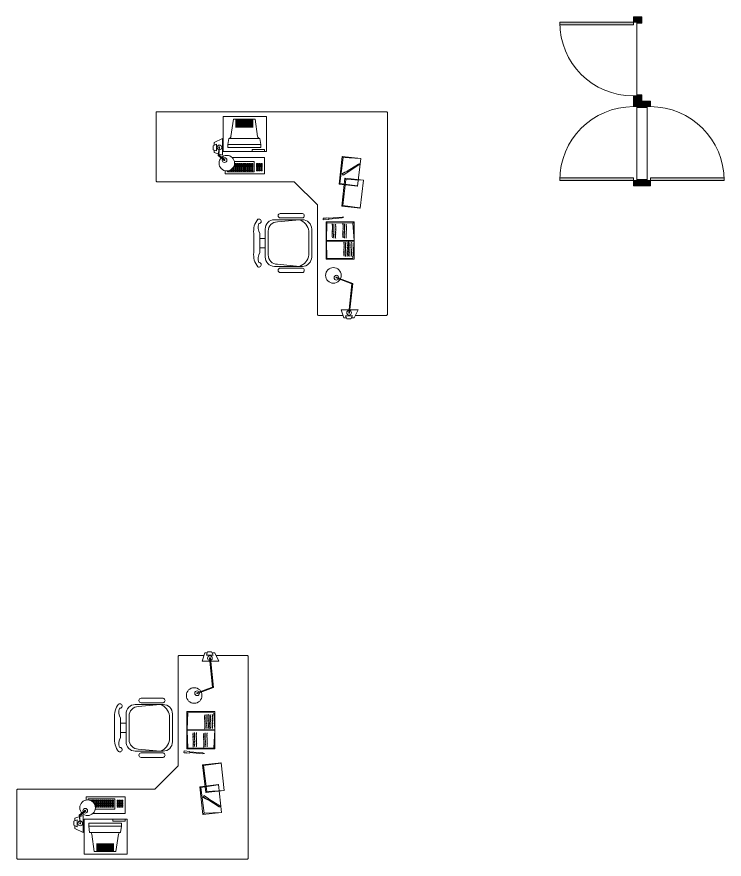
# Model space of a CAD drawing. Header units: inches. Extents: x 327481 to 195042051, y -335014 to 44773228.
# Drawn here: x 368401.7 to 368653, y -317549.3 to -317250.1 of the extents above; entities that cross this region are included whole.
import ezdxf

# ---------------------------------------------------------------- set-up
doc = ezdxf.new("R2010")
doc.units = ezdxf.units.IN
doc.header["$MEASUREMENT"] = 0
doc.layers.add('DOOR', color=47, linetype='Continuous', lineweight=9)
doc.layers.add('furniture', color=251, linetype='Continuous', lineweight=13)

# ---------------------------------------------------------------- blocks, each defined once
blk = doc.blocks.new('jhgfd')
at = {"layer": 'furniture'}
for p, q in [((372241.97, -317753.36), (372226.62, -317753.36)), ((372226.62, -317753.36), (372226.62, -317765.78)), ((372230.27, -317754.31), (372229.37, -317760.47)), ((372237.95, -317754.31), (372230.27, -317754.31)), ((372231.12, -317754.31), (372231.12, -317757.22)), ((372231.45, -317754.31), (372231.45, -317757.22)), ((372231.78, -317754.31), (372231.78, -317757.22)), ((372232.11, -317754.31), (372232.11, -317757.22)), ((372232.44, -317754.31), (372232.44, -317757.22)), ((372232.77, -317754.31), (372232.77, -317757.22)), ((372233.1, -317754.31), (372233.1, -317757.22)), ((372233.43, -317754.31), (372233.43, -317757.22)), ((372233.77, -317754.31), (372233.77, -317757.22)), ((372234.1, -317754.31), (372234.1, -317757.22)), ((372234.43, -317754.31), (372234.43, -317757.22)), ((372234.76, -317754.31), (372234.76, -317757.22)), ((372234.76, -317754.31), (372234.76, -317757.22)), ((372235.09, -317754.31), (372235.09, -317757.22)), ((372235.42, -317754.31), (372235.42, -317757.22)), ((372235.75, -317754.31), (372235.75, -317757.22)), ((372236.09, -317754.31), (372236.09, -317757.22)), ((372236.42, -317754.31), (372236.42, -317757.22)), ((372236.75, -317754.31), (372236.75, -317757.22)), ((372237.08, -317754.31), (372237.08, -317757.22)), ((372237.95, -317754.31), (372238.85, -317760.47)), ((372241.97, -317765.78), (372241.97, -317753.36)), ((372226.34, -317761.08), (372223.4, -317762.5)), ((372226.34, -317767.08), (372226.34, -317761.08)), ((372228.61, -317761.08), (372228.28, -317763.31)), ((372228.61, -317761.08), (372239.61, -317761.08)), ((372239.95, -317763.31), (372239.61, -317761.08)), ((372224.22, -317763.11), (372223.05, -317763.68)), ((372223.05, -317765.13), (372223.05, -317763.68)), ((372223.4, -317763.51), (372223.4, -317762.5)), ((372224.22, -317765.52), (372224.22, -317763.11)), ((372225.32, -317764.12), (372225.01, -317766.9)), ((372239.95, -317763.31), (372228.28, -317763.31)), ((372228.28, -317763.31), (372228.28, -317764.34)), ((372228.28, -317764.34), (372239.95, -317764.34)), ((372239.95, -317764.34), (372239.95, -317763.31)), ((372223.05, -317765.13), (372224.22, -317765.52)), ((372223.4, -317766.11), (372223.4, -317765.25)), ((372223.4, -317766.11), (372226.34, -317767.08)), ((372225.2, -317764.43), (372224.86, -317767.2)), ((372224.86, -317767.2), (372226.95, -317768.93)), ((372225.01, -317766.9), (372227.14, -317768.66)), ((372226.62, -317765.78), (372241.97, -317765.78)), ((372241.24, -317765.05), (372236.85, -317765.05)), ((372236.85, -317765.05), (372236.85, -317765.78)), ((372241.24, -317765.78), (372241.24, -317765.05)), ((372241.23, -317767.88), (372229.8, -317767.88)), ((372237.58, -317769.34), (372230.6, -317769.34)), ((372237.58, -317773), (372237.58, -317769.34)), ((372241.23, -317773.73), (372241.23, -317767.88)), ((372268.09, -317777.12), (372269.26, -317767.93)), ((372268.88, -317767.47), (372269.26, -317767.93)), ((372269.26, -317767.93), (372275.46, -317768.22)), ((372270.67, -317772.77), (372274.69, -317770.23)), ((372275.28, -317770.04), (372274.69, -317770.23)), ((372274.86, -317770.52), (372275.28, -317770.04)), ((372227.35, -317772.59), (372227.35, -317773.73)), ((372228.08, -317772.64), (372228.08, -317773)), ((372228.08, -317773), (372237.58, -317773)), ((372268.92, -317773.6), (372269.73, -317773.09)), ((372268.93, -317773.73), (372270.61, -317772.67)), ((372268.99, -317773.72), (372269.81, -317773.21)), ((372270.89, -317773.13), (372269.22, -317774.18)), ((372269.81, -317773.21), (372269.73, -317773.09)), ((372270.61, -317772.67), (372270.85, -317773.05)), ((372270.85, -317773.05), (372274.86, -317770.52)), ((372270.85, -317773.05), (372270.89, -317773.13)), ((372227.35, -317773.73), (372241.23, -317773.73)), ((372268.99, -317773.72), (372268.92, -317773.6)), ((372269.22, -317774.18), (372268.93, -317773.73)), ((372269.08, -317784.88), (372270.24, -317775.69)), ((372269.86, -317775.23), (372270.24, -317775.69)), ((372270.24, -317775.69), (372276.45, -317775.98)), ((372251.8, -317776.46), (372260.09, -317784.74)), ((372268.09, -317777.12), (372267.76, -317777.35)), ((372268.09, -317777.12), (372274.23, -317777.96)), ((372274.23, -317777.96), (372274.35, -317778.09)), ((372268.75, -317785.11), (372269.08, -317784.88)), ((372269.08, -317784.88), (372275.21, -317785.72)), ((372254.74, -317787.76), (372246.89, -317787.76)), ((372275.21, -317785.72), (372275.33, -317785.85)), ((372254.74, -317789.36), (372246.89, -317789.36)), ((372262.14, -317789.49), (372264.11, -317789.31)), ((372262.19, -317790.03), (372262.14, -317789.49)), ((372262.18, -317789.38), (372263.15, -317789.29)), ((372262.2, -317789.52), (372262.18, -317789.38)), ((372264.16, -317789.85), (372262.19, -317790.03)), ((372262.2, -317789.52), (372263.16, -317789.43)), ((372263.16, -317789.43), (372263.15, -317789.29)), ((372263.19, -317790.78), (372263.46, -317791.09)), ((372263.46, -317791.09), (372263.31, -317797.28)), ((372263.46, -317791.09), (372272.72, -317791.21)), ((372264.11, -317789.31), (372264.16, -317789.77)), ((372264.12, -317789.44), (372268.85, -317789.01)), ((372264.15, -317789.77), (372268.88, -317789.34)), ((372264.15, -317789.77), (372264.16, -317789.85)), ((372269.47, -317789.1), (372268.85, -317789.01)), ((372268.88, -317789.34), (372269.47, -317789.1)), ((372273.13, -317790.78), (372272.72, -317791.21)), ((372272.72, -317791.21), (372273.13, -317797.41)), ((372241.55, -317796.6), (372239.61, -317796.6)), ((372263.31, -317797.28), (372263.2, -317797.41)), ((372241.55, -317799.92), (372239.61, -317799.92)), ((372263.46, -317803.73), (372263.31, -317797.55)), ((372263.31, -317797.55), (372273.13, -317797.55)), ((372272.72, -317803.61), (372273.13, -317797.41)), ((372263.46, -317803.73), (372272.72, -317803.61)), ((372254.74, -317807.17), (372246.89, -317807.17)), ((372254.74, -317808.76), (372246.89, -317808.76)), ((372272.32, -317812.76), (372266.71, -317810.67)), ((372272.62, -317812.61), (372266.98, -317810.48)), ((372271.2, -317823.08), (372272.32, -317812.76)), ((372271.52, -317822.96), (372272.62, -317812.61)), ((372268.56, -317821.94), (372274.56, -317821.94)), ((372269.52, -317824.88), (372268.56, -317821.94)), ((372270.51, -317825.23), (372270.12, -317824.06)), ((372270.12, -317824.06), (372272.52, -317824.06)), ((372272.52, -317824.06), (372271.95, -317825.23)), ((372274.56, -317821.94), (372273.14, -317824.88)), ((372269.52, -317824.88), (372270.39, -317824.88)), ((372270.51, -317825.23), (372271.95, -317825.23)), ((372272.13, -317824.88), (372273.14, -317824.88))]:
    blk.add_line(p, q, dxfattribs=at)
for points in [[(372251.8, -317776.46), (372203.07, -317776.46, -0.414214), (372202.74, -317776.13), (372202.74, -317751.94, -0.414214), (372203.07, -317751.61), (372260.42, -317751.61)], [(372260.42, -317751.61), (372284.61, -317751.61, -0.414214), (372284.94, -317751.94), (372284.94, -317823.61, -0.414214), (372284.61, -317823.94), (372273.59, -317823.94)], [(372269.22, -317823.94), (372260.42, -317823.94, -0.414214), (372260.09, -317823.61), (372260.09, -317784.74)], [(372238.91, -317789.83, 0.207066), (372237.47, -317794.87), (372237.47, -317798.26)], [(372239.21, -317791.33, 0.214578), (372239.61, -317794.86), (372239.61, -317798.26)], [(372258.05, -317798.26), (372258.05, -317793.29, 0.414214), (372254.74, -317789.98), (372244.8, -317789.98, 0.418376), (372241.55, -317793.29), (372241.55, -317798.26)], [(372257.01, -317798.26), (372257.01, -317794.03, 0.28028), (372253.7, -317789.98), (372245.88, -317790.72, 0.418376), (372242.63, -317794.03), (372242.63, -317798.26)], [(372238.91, -317806.69, -0.207066), (372237.47, -317801.65), (372237.47, -317798.26)], [(372239.21, -317805.19, -0.214578), (372239.61, -317801.67), (372239.61, -317798.26)], [(372258.05, -317798.26), (372258.05, -317803.23, -0.414214), (372254.74, -317806.55), (372244.8, -317806.55, -0.418376), (372241.55, -317803.23), (372241.55, -317798.26)], [(372257.01, -317798.26), (372257.01, -317802.49, -0.28028), (372253.7, -317806.55), (372245.88, -317805.8, -0.418376), (372242.63, -317802.49), (372242.63, -317798.26)]]:
    blk.add_lwpolyline(points, format="xyb", dxfattribs=at)
for points in [[(372231.19, -317770.32), (372230.72, -317770.32), (372230.72, -317770.06), (372231.19, -317770.06)], [(372231.87, -317770.32), (372231.4, -317770.32), (372231.4, -317770.06), (372231.87, -317770.06)], [(372232.67, -317770.32), (372232.2, -317770.32), (372232.2, -317770.06), (372232.67, -317770.06)], [(372233.37, -317770.32), (372232.89, -317770.32), (372232.89, -317770.06), (372233.37, -317770.06)], [(372234.17, -317770.32), (372233.69, -317770.32), (372233.69, -317770.06), (372234.17, -317770.06)], [(372234.8, -317770.32), (372234.33, -317770.32), (372234.33, -317770.06), (372234.8, -317770.06)], [(372235.6, -317770.32), (372235.13, -317770.32), (372235.13, -317770.06), (372235.6, -317770.06)], [(372236.3, -317770.32), (372235.83, -317770.32), (372235.83, -317770.06), (372236.3, -317770.06)], [(372237.1, -317770.32), (372236.63, -317770.32), (372236.63, -317770.06), (372237.1, -317770.06)], [(372238.92, -317770.32), (372238.45, -317770.32), (372238.45, -317770.06), (372238.92, -317770.06)], [(372239.62, -317770.32), (372239.15, -317770.32), (372239.15, -317770.06), (372239.62, -317770.06)], [(372240.42, -317770.32), (372239.95, -317770.32), (372239.95, -317770.06), (372240.42, -317770.06)], [(372274.35, -317778.1), (372267.76, -317777.35), (372268.88, -317767.47), (372275.46, -317768.22)], [(372229.7, -317772.6), (372229.23, -317772.6), (372229.23, -317772.33), (372229.7, -317772.33)], [(372230.39, -317772.14), (372229.92, -317772.14), (372229.92, -317771.88), (372230.39, -317771.88)], [(372230.39, -317772.6), (372229.92, -317772.6), (372229.92, -317772.33), (372230.39, -317772.33)], [(372231.19, -317770.79), (372230.72, -317770.79), (372230.72, -317770.53), (372231.19, -317770.53)], [(372231.19, -317771.24), (372230.72, -317771.24), (372230.72, -317770.98), (372231.19, -317770.98)], [(372231.19, -317771.67), (372230.72, -317771.67), (372230.72, -317771.41), (372231.19, -317771.41)], [(372231.19, -317772.14), (372230.72, -317772.14), (372230.72, -317771.88), (372231.19, -317771.88)], [(372231.19, -317772.6), (372230.72, -317772.6), (372230.72, -317772.33), (372231.19, -317772.33)], [(372231.87, -317770.79), (372231.4, -317770.79), (372231.4, -317770.53), (372231.87, -317770.53)], [(372231.87, -317771.24), (372231.4, -317771.24), (372231.4, -317770.98), (372231.87, -317770.98)], [(372231.87, -317771.67), (372231.4, -317771.67), (372231.4, -317771.41), (372231.87, -317771.41)], [(372231.87, -317772.14), (372231.4, -317772.14), (372231.4, -317771.88), (372231.87, -317771.88)], [(372231.87, -317772.6), (372231.4, -317772.6), (372231.4, -317772.33), (372231.87, -317772.33)], [(372232.67, -317770.79), (372232.2, -317770.79), (372232.2, -317770.53), (372232.67, -317770.53)], [(372232.67, -317771.24), (372232.2, -317771.24), (372232.2, -317770.98), (372232.67, -317770.98)], [(372232.67, -317771.67), (372232.2, -317771.67), (372232.2, -317771.41), (372232.67, -317771.41)], [(372232.67, -317772.14), (372232.2, -317772.14), (372232.2, -317771.88), (372232.67, -317771.88)], [(372232.67, -317772.6), (372232.2, -317772.6), (372232.2, -317772.33), (372232.67, -317772.33)], [(372233.37, -317770.79), (372232.89, -317770.79), (372232.89, -317770.53), (372233.37, -317770.53)], [(372233.37, -317771.24), (372232.89, -317771.24), (372232.89, -317770.98), (372233.37, -317770.98)], [(372233.37, -317771.67), (372232.89, -317771.67), (372232.89, -317771.41), (372233.37, -317771.41)], [(372233.37, -317772.14), (372232.89, -317772.14), (372232.89, -317771.88), (372233.37, -317771.88)], [(372233.37, -317772.6), (372232.89, -317772.6), (372232.89, -317772.33), (372233.37, -317772.33)], [(372234.17, -317770.79), (372233.69, -317770.79), (372233.69, -317770.53), (372234.17, -317770.53)], [(372234.17, -317771.24), (372233.69, -317771.24), (372233.69, -317770.98), (372234.17, -317770.98)], [(372234.17, -317771.67), (372233.69, -317771.67), (372233.69, -317771.41), (372234.17, -317771.41)], [(372234.17, -317772.14), (372233.69, -317772.14), (372233.69, -317771.88), (372234.17, -317771.88)], [(372234.17, -317772.6), (372233.69, -317772.6), (372233.69, -317772.33), (372234.17, -317772.33)], [(372234.8, -317770.79), (372234.33, -317770.79), (372234.33, -317770.53), (372234.8, -317770.53)], [(372234.8, -317771.24), (372234.33, -317771.24), (372234.33, -317770.98), (372234.8, -317770.98)], [(372234.8, -317771.67), (372234.33, -317771.67), (372234.33, -317771.41), (372234.8, -317771.41)], [(372234.8, -317772.14), (372234.33, -317772.14), (372234.33, -317771.88), (372234.8, -317771.88)], [(372234.8, -317772.6), (372234.33, -317772.6), (372234.33, -317772.33), (372234.8, -317772.33)], [(372235.6, -317770.79), (372235.13, -317770.79), (372235.13, -317770.53), (372235.6, -317770.53)], [(372235.6, -317771.24), (372235.13, -317771.24), (372235.13, -317770.98), (372235.6, -317770.98)], [(372235.6, -317771.67), (372235.13, -317771.67), (372235.13, -317771.41), (372235.6, -317771.41)], [(372235.6, -317772.14), (372235.13, -317772.14), (372235.13, -317771.88), (372235.6, -317771.88)], [(372235.6, -317772.6), (372235.13, -317772.6), (372235.13, -317772.33), (372235.6, -317772.33)], [(372236.3, -317770.79), (372235.83, -317770.79), (372235.83, -317770.53), (372236.3, -317770.53)], [(372236.3, -317771.24), (372235.83, -317771.24), (372235.83, -317770.98), (372236.3, -317770.98)], [(372236.3, -317771.67), (372235.83, -317771.67), (372235.83, -317771.41), (372236.3, -317771.41)], [(372236.3, -317772.14), (372235.83, -317772.14), (372235.83, -317771.88), (372236.3, -317771.88)], [(372236.3, -317772.6), (372235.83, -317772.6), (372235.83, -317772.33), (372236.3, -317772.33)], [(372237.1, -317770.79), (372236.63, -317770.79), (372236.63, -317770.53), (372237.1, -317770.53)], [(372237.1, -317771.24), (372236.63, -317771.24), (372236.63, -317770.98), (372237.1, -317770.98)], [(372237.1, -317771.67), (372236.63, -317771.67), (372236.63, -317771.41), (372237.1, -317771.41)], [(372237.1, -317772.14), (372236.63, -317772.14), (372236.63, -317771.88), (372237.1, -317771.88)], [(372237.1, -317772.6), (372236.63, -317772.6), (372236.63, -317772.33), (372237.1, -317772.33)], [(372238.92, -317770.79), (372238.45, -317770.79), (372238.45, -317770.53), (372238.92, -317770.53)], [(372238.92, -317771.24), (372238.45, -317771.24), (372238.45, -317770.98), (372238.92, -317770.98)], [(372238.92, -317771.67), (372238.45, -317771.67), (372238.45, -317771.41), (372238.92, -317771.41)], [(372238.92, -317772.14), (372238.45, -317772.14), (372238.45, -317771.88), (372238.92, -317771.88)], [(372238.92, -317772.6), (372238.45, -317772.6), (372238.45, -317772.33), (372238.92, -317772.33)], [(372239.62, -317770.79), (372239.15, -317770.79), (372239.15, -317770.53), (372239.62, -317770.53)], [(372239.62, -317771.24), (372239.15, -317771.24), (372239.15, -317770.98), (372239.62, -317770.98)], [(372239.62, -317771.67), (372239.15, -317771.67), (372239.15, -317771.41), (372239.62, -317771.41)], [(372239.62, -317772.14), (372239.15, -317772.14), (372239.15, -317771.88), (372239.62, -317771.88)], [(372239.62, -317772.6), (372239.15, -317772.6), (372239.15, -317772.33), (372239.62, -317772.33)], [(372240.42, -317770.79), (372239.95, -317770.79), (372239.95, -317770.53), (372240.42, -317770.53)], [(372240.42, -317771.24), (372239.95, -317771.24), (372239.95, -317770.98), (372240.42, -317770.98)], [(372240.42, -317771.67), (372239.95, -317771.67), (372239.95, -317771.41), (372240.42, -317771.41)], [(372240.42, -317772.14), (372239.95, -317772.14), (372239.95, -317771.88), (372240.42, -317771.88)], [(372240.42, -317772.6), (372239.95, -317772.6), (372239.95, -317772.33), (372240.42, -317772.33)], [(372275.33, -317785.86), (372268.75, -317785.11), (372269.86, -317775.23), (372276.45, -317775.98)], [(372263.19, -317797.41), (372263.19, -317790.78), (372273.13, -317790.78), (372273.13, -317797.41)], [(372263.19, -317797.41), (372263.19, -317804.04), (372273.13, -317804.04), (372273.13, -317797.41)]]:
    blk.add_lwpolyline(points, close=True, dxfattribs=at)
for points in [[(372228.9, -317772.45), (372228.9, -317772.6), (372228.43, -317772.6), (372228.43, -317772.59)], [(372229.7, -317771.97), (372229.7, -317772.14), (372229.47, -317772.14)], [(372230.19, -317771.41), (372230.39, -317771.41), (372230.39, -317771.67), (372229.99, -317771.67)], [(372230.39, -317771.05), (372230.39, -317771.24), (372230.29, -317771.24)]]:
    blk.add_lwpolyline(points, dxfattribs=at)
for centre, radius in [((372225.26, -317764.28), 0.835), ((372227.89, -317769.88), 2.77), ((372227.07, -317768.81), 0.835), ((372265.76, -317809.74), 2.77), ((372266.82, -317810.56), 0.835), ((372271.36, -317823.02), 0.835)]:
    blk.add_circle(centre, radius, dxfattribs=at)
for centre, radius, start, end in [((372228.65, -317760.34), 0.735, 267.252, 353.5662), ((372239.58, -317760.34), 0.735, 186.4338, 272.748), ((372225.26, -317764.28), 0.166, 69.7638, 249.7638), ((372227.05, -317768.79), 0.166, 235.0249, 55.0249), ((372246.89, -317788.56), 0.798, 90, 270), ((372254.6, -317788.56), 0.811, 280.358, 79.4219), ((372239.32, -317790.53), 0.81, 262.4652, 120.1772), ((372239.32, -317805.99), 0.81, 239.8228, 97.5348), ((372246.89, -317807.97), 0.798, 90, 270), ((372254.6, -317807.97), 0.811, 280.5781, 79.642), ((372266.84, -317810.58), 0.166, 34.9751, 214.9751), ((372271.36, -317823.02), 0.166, 200.2362, 20.2362)]:
    blk.add_arc(centre, radius, start, end, dxfattribs=at)
for points in [[(372265.4, -317796.43), (372265.36, -317796.09), (372265.32, -317795.92), (372265.37, -317795.66), (372265.32, -317795.49), (372265.37, -317795.23), (372265.28, -317795.07), (372265.41, -317794.81), (372265.32, -317794.69), (372265.41, -317794.34), (372265.32, -317794.22), (372265.41, -317794), (372265.36, -317793.92), (372265.46, -317793.33), (372265.37, -317793.25), (372265.46, -317793.07), (372265.42, -317792.56), (372265.5, -317792.48), (372265.41, -317792.4), (372265.46, -317792.28), (372265.41, -317792.19), (372265.41, -317791.89), (372265.37, -317791.72), (372265.41, -317791.6), (372265.33, -317791.51), (372265.37, -317791.47), (372265.37, -317791.43)], [(372265.92, -317796.56), (372265.88, -317796.22), (372265.84, -317796.06), (372265.88, -317795.79), (372265.84, -317795.63), (372265.88, -317795.37), (372265.79, -317795.21), (372265.93, -317794.95), (372265.84, -317794.83), (372265.93, -317794.48), (372265.84, -317794.36), (372265.93, -317794.14), (372265.88, -317794.06), (372265.98, -317793.47), (372265.89, -317793.39), (372265.98, -317793.21), (372265.94, -317792.7), (372266.02, -317792.62), (372265.93, -317792.54), (372265.97, -317792.41), (372265.93, -317792.33), (372265.92, -317792.03), (372265.89, -317791.86), (372265.93, -317791.73), (372265.85, -317791.65), (372265.89, -317791.61), (372265.89, -317791.57)], [(372266.58, -317796.6), (372266.53, -317796.26), (372266.49, -317796.09), (372266.54, -317795.83), (372266.49, -317795.67), (372266.54, -317795.4), (372266.45, -317795.24), (372266.58, -317794.98), (372266.49, -317794.86), (372266.58, -317794.51), (372266.49, -317794.39), (372266.58, -317794.17), (372266.53, -317794.1), (372266.63, -317793.5), (372266.54, -317793.42), (372266.63, -317793.25), (372266.59, -317792.74), (372266.67, -317792.65), (372266.58, -317792.57), (372266.63, -317792.45), (372266.58, -317792.36), (372266.58, -317792.06), (372266.54, -317791.9), (372266.58, -317791.77), (372266.5, -317791.68), (372266.54, -317791.64), (372266.54, -317791.6)], [(372269.19, -317796.36), (372269.15, -317796.02), (372269.11, -317795.85), (372269.15, -317795.59), (372269.11, -317795.42), (372269.15, -317795.16), (372269.06, -317795), (372269.2, -317794.74), (372269.11, -317794.62), (372269.2, -317794.27), (372269.11, -317794.15), (372269.2, -317793.93), (372269.15, -317793.86), (372269.25, -317793.26), (372269.16, -317793.18), (372269.25, -317793), (372269.21, -317792.5), (372269.29, -317792.41), (372269.2, -317792.33), (372269.24, -317792.21), (372269.2, -317792.12), (372269.19, -317791.82), (372269.16, -317791.66), (372269.2, -317791.53), (372269.12, -317791.44), (372269.16, -317791.4), (372269.16, -317791.36)], [(372269.71, -317796.49), (372269.67, -317796.16), (372269.62, -317795.99), (372269.67, -317795.72), (372269.62, -317795.56), (372269.67, -317795.3), (372269.58, -317795.14), (372269.71, -317794.88), (372269.62, -317794.76), (372269.71, -317794.41), (372269.62, -317794.29), (372269.71, -317794.07), (372269.67, -317793.99), (372269.76, -317793.4), (372269.67, -317793.32), (372269.76, -317793.14), (372269.72, -317792.63), (372269.81, -317792.55), (372269.72, -317792.47), (372269.76, -317792.34), (372269.72, -317792.26), (372269.71, -317791.96), (372269.67, -317791.79), (372269.72, -317791.67), (372269.63, -317791.58), (372269.67, -317791.54), (372269.67, -317791.5)], [(372270.36, -317796.53), (372270.32, -317796.19), (372270.28, -317796.02), (372270.32, -317795.76), (372270.28, -317795.6), (372270.32, -317795.33), (372270.23, -317795.17), (372270.37, -317794.91), (372270.28, -317794.79), (372270.37, -317794.44), (372270.28, -317794.32), (372270.37, -317794.11), (372270.32, -317794.03), (372270.42, -317793.43), (372270.33, -317793.35), (372270.42, -317793.18), (372270.38, -317792.67), (372270.46, -317792.58), (372270.37, -317792.51), (372270.41, -317792.38), (372270.37, -317792.29), (372270.36, -317791.99), (372270.33, -317791.83), (372270.37, -317791.7), (372270.29, -317791.62), (372270.33, -317791.57), (372270.33, -317791.53)], [(372269.54, -317802.9), (372269.49, -317802.56), (372269.45, -317802.39), (372269.5, -317802.13), (372269.45, -317801.97), (372269.5, -317801.71), (372269.41, -317801.55), (372269.54, -317801.28), (372269.45, -317801.16), (372269.54, -317800.82), (372269.45, -317800.7), (372269.54, -317800.48), (372269.49, -317800.4), (372269.59, -317799.8), (372269.5, -317799.73), (372269.59, -317799.55), (372269.55, -317799.04), (372269.63, -317798.96), (372269.54, -317798.88), (372269.59, -317798.75), (372269.54, -317798.67), (372269.54, -317798.36), (372269.5, -317798.2), (372269.54, -317798.07), (372269.46, -317797.99), (372269.5, -317797.95), (372269.5, -317797.9)], [(372270.05, -317803.04), (372270.01, -317802.7), (372269.97, -317802.53), (372270.01, -317802.27), (372269.97, -317802.11), (372270.01, -317801.85), (372269.93, -317801.68), (372270.06, -317801.42), (372269.97, -317801.3), (372270.06, -317800.95), (372269.97, -317800.84), (372270.06, -317800.62), (372270.01, -317800.54), (372270.11, -317799.94), (372270.02, -317799.86), (372270.11, -317799.69), (372270.07, -317799.18), (372270.15, -317799.09), (372270.06, -317799.02), (372270.1, -317798.89), (372270.06, -317798.8), (372270.05, -317798.5), (372270.02, -317798.34), (372270.06, -317798.21), (372269.98, -317798.13), (372270.02, -317798.08), (372270.02, -317798.04)], [(372270.71, -317803.07), (372270.66, -317802.73), (372270.62, -317802.57), (372270.67, -317802.3), (372270.62, -317802.14), (372270.67, -317801.88), (372270.58, -317801.72), (372270.71, -317801.46), (372270.62, -317801.34), (372270.71, -317800.99), (372270.62, -317800.87), (372270.71, -317800.65), (372270.66, -317800.57), (372270.76, -317799.98), (372270.67, -317799.9), (372270.76, -317799.72), (372270.72, -317799.21), (372270.81, -317799.13), (372270.72, -317799.05), (372270.76, -317798.92), (372270.72, -317798.84), (372270.71, -317798.54), (372270.67, -317798.37), (372270.72, -317798.25), (372270.63, -317798.16), (372270.67, -317798.12), (372270.67, -317798.08)], [(372271.12, -317802.87), (372271.08, -317802.53), (372271.03, -317802.36), (372271.08, -317802.1), (372271.03, -317801.93), (372271.08, -317801.67), (372270.99, -317801.51), (372271.12, -317801.25), (372271.03, -317801.13), (372271.12, -317800.78), (372271.03, -317800.66), (372271.12, -317800.44), (372271.08, -317800.37), (372271.18, -317799.77), (372271.09, -317799.69), (372271.18, -317799.51), (372271.13, -317799.01), (372271.22, -317798.92), (372271.13, -317798.84), (372271.17, -317798.72), (372271.13, -317798.63), (372271.12, -317798.33), (372271.09, -317798.17), (372271.13, -317798.04), (372271.04, -317797.95), (372271.09, -317797.91), (372271.09, -317797.87)], [(372271.64, -317803.01), (372271.59, -317802.67), (372271.55, -317802.5), (372271.6, -317802.23), (372271.55, -317802.07), (372271.6, -317801.81), (372271.51, -317801.65), (372271.64, -317801.39), (372271.55, -317801.27), (372271.64, -317800.92), (372271.55, -317800.8), (372271.64, -317800.58), (372271.59, -317800.5), (372271.69, -317799.91), (372271.6, -317799.83), (372271.69, -317799.65), (372271.65, -317799.14), (372271.73, -317799.06), (372271.64, -317798.98), (372271.69, -317798.85), (372271.64, -317798.77), (372271.64, -317798.47), (372271.6, -317798.3), (372271.64, -317798.18), (372271.56, -317798.09), (372271.6, -317798.05), (372271.6, -317798.01)], [(372272.29, -317803.04), (372272.25, -317802.7), (372272.2, -317802.53), (372272.25, -317802.27), (372272.2, -317802.11), (372272.25, -317801.85), (372272.16, -317801.68), (372272.29, -317801.42), (372272.2, -317801.3), (372272.29, -317800.95), (372272.2, -317800.84), (372272.29, -317800.62), (372272.25, -317800.54), (372272.35, -317799.94), (372272.26, -317799.86), (372272.35, -317799.69), (372272.3, -317799.18), (372272.39, -317799.09), (372272.3, -317799.02), (372272.34, -317798.89), (372272.3, -317798.8), (372272.29, -317798.5), (372272.26, -317798.34), (372272.3, -317798.21), (372272.21, -317798.13), (372272.26, -317798.08), (372272.26, -317798.04)]]:
    blk.add_spline(points, degree=3, dxfattribs=at)
blk = doc.blocks.new('RTU')
at = {"layer": 'DOOR'}
for points in [[(2799510.7, -182811.3), (2799510.7, -182874.3), (2799550.7, -182874.3), (2799550.7, -182886.3), (2799610.7, -182886.3), (2799610.7, -182811.3)], [(2798637.3, -183716.3, 0.009156), (2798636.7, -183748.3), (2799510.7, -183748.3), (2799510.7, -183716.3)], [(2799610.7, -183811.3), (2799610.7, -183736.3), (2799550.7, -183736.3), (2799550.7, -183748.3), (2799510.7, -183748.3), (2799510.7, -183811.3)]]:
    blk.add_hatch(color=256, dxfattribs=at).paths.add_polyline_path(points)
at = {"layer": 'DOOR', "ltscale": 300}
for p, q in [((2799510.7, -182811.3), (2799510.7, -182874.3)), ((2799610.7, -182811.3), (2799510.7, -182811.3)), ((2799610.7, -182811.3), (2799610.7, -182886.3)), ((2799550.7, -182874.3), (2799510.7, -182874.3)), ((2799550.7, -182874.3), (2799550.7, -182886.3)), ((2799610.7, -182886.3), (2799550.7, -182886.3)), ((2799550.7, -182886.3), (2799550.7, -183736.3)), ((2798636.7, -183748.3), (2798636.7, -183716.3)), ((2798636.7, -183716.3), (2799510.7, -183716.3)), ((2799510.7, -183748.3), (2798636.7, -183748.3)), ((2799510.7, -183716.3), (2799510.7, -183748.3)), ((2799510.7, -183811.3), (2799510.7, -183748.3)), ((2799550.7, -183748.3), (2799510.7, -183748.3)), ((2799610.7, -183811.3), (2799510.7, -183811.3)), ((2799610.7, -183736.3), (2799550.7, -183736.3)), ((2799550.7, -183748.3), (2799550.7, -183736.3)), ((2799610.7, -183811.3), (2799610.7, -183736.3))]:
    blk.add_line(p, q, dxfattribs=at)
blk.add_arc((2799510.7, -183748.3), 874, 90, 180, dxfattribs=at)

msp = doc.modelspace()

# ---------------------------------------------------------------- block references
at = {"layer": 'DOOR', "xscale": -0.03000000002793968, "yscale": 0.0300000000061118, "zscale": 0.02999999997065208, "rotation": 180}
msp.add_blockref('RTU', (284635.476, -322764.429), dxfattribs=at)
at = {"layer": 'DOOR', "yscale": 0.03000000002793968, "zscale": 0.03000000002793968}
for p, xscale in [((284635.476, -311795.752), 0.03000000002793968), ((452612.118, -311795.752), -0.03000000002793968)]:
    msp.add_blockref('RTU', p, dxfattribs=dict(at, xscale=xscale))
at = {"layer": 'furniture', "lineweight": 0}
msp.add_blockref('jhgfd', (-3751.616, 467.818), dxfattribs=at)
at = {"layer": 'furniture', "lineweight": 0, "xscale": -1, "rotation": 180}
msp.add_blockref('jhgfd', (-3801.084, -635300.907), dxfattribs=at)

doc.saveas('drawing.dxf')
